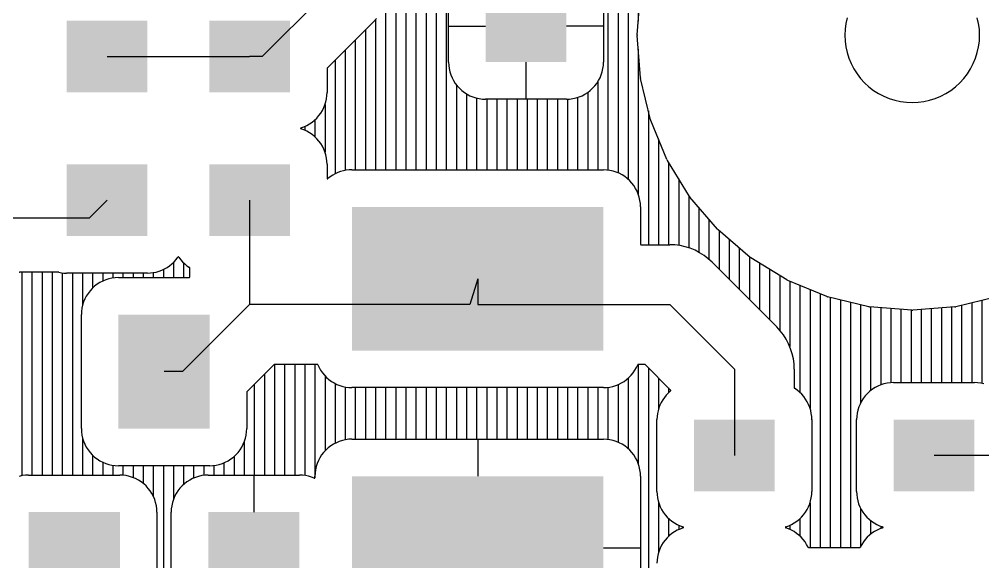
# Model space of a CAD drawing. Extents: x 295 to 953, y 10 to 290.
# Drawn here: x 685.8 to 749.5, y 134.4 to 170.3 of the extents above; entities that cross this region are included whole.
import ezdxf

# ---------------------------------------------------------------- set-up
doc = ezdxf.new("R2010")
doc.units = 0
doc.header["$LTSCALE"] = 5
doc.header["$MEASUREMENT"] = 0
doc.layers.add('ART001_PHO', color=7, linetype='CONTINUOUS')

msp = doc.modelspace()

# ---------------------------------------------------------------- linework, layer by layer
at = {"layer": 'ART001_PHO', "color": 7}
for p, q in [((724.754, 184.745), (724.754, 160.321)), ((725.422, 184.451), (725.422, 160.141)), ((726.09, 184.366), (726.09, 159.717)), ((726.759, 184.366), (726.759, 170.182)), ((714.062, 174.9), (714.062, 160.339)), ((713.394, 174.203), (713.394, 160.339)), ((710.721, 173.763), (710.721, 160.339)), ((711.389, 173.763), (711.389, 160.339)), ((712.057, 173.764), (712.057, 160.339)), ((712.725, 173.875), (712.725, 160.339)), ((706.713, 172.664), (701.887, 167.838)), ((714.212, 167.467), (714.212, 172.219)), ((724.459, 172.219), (724.459, 167.467)), ((726.687, 169.278), (726.907, 172.065)), ((710.052, 171.368), (710.052, 160.339)), ((709.246, 170.131), (706.189, 167.075)), ((709.245, 170.131), (709.457, 170.361)), ((709.384, 170.278), (709.384, 160.339)), ((740.574, 170.402), (740.49, 170.022)), ((749.265, 170.022), (749.181, 170.402)), ((708.716, 169.602), (708.716, 160.339)), ((714.212, 169.843), (716.663, 169.843)), ((724.459, 169.843), (722.009, 169.843)), ((740.44, 169.637), (740.423, 169.249)), ((740.49, 170.022), (740.44, 169.637)), ((749.316, 169.637), (749.265, 170.022)), ((749.333, 169.249), (749.316, 169.637)), ((708.048, 168.933), (708.048, 160.339)), ((726.687, 169.278), (726.686, 169.249)), ((726.686, 169.249), (726.687, 169.22)), ((726.907, 166.432), (726.687, 169.22)), ((740.423, 169.249), (740.44, 168.86)), ((740.44, 168.86), (740.49, 168.475)), ((749.265, 168.475), (749.316, 168.86)), ((749.316, 168.86), (749.333, 169.249)), ((707.379, 168.265), (707.379, 160.298)), ((726.759, 168.315), (726.759, 158.734)), ((740.49, 168.475), (740.574, 168.096)), ((749.181, 168.096), (749.265, 168.475)), ((691.625, 167.838), (701.055, 167.838)), ((701.887, 167.838), (701.055, 167.838)), ((706.711, 167.597), (706.711, 160.07)), ((740.574, 168.096), (740.691, 167.725)), ((740.691, 167.725), (740.84, 167.366)), ((748.915, 167.366), (749.064, 167.725)), ((749.064, 167.725), (749.181, 168.096)), ((706.18, 167.058), (706.179, 167.055)), ((706.179, 167.055), (706.179, 167.052)), ((706.179, 167.052), (706.179, 167.049)), ((706.179, 167.049), (706.179, 165.462)), ((706.181, 167.062), (706.18, 167.058)), ((706.182, 167.064), (706.181, 167.062)), ((706.183, 167.067), (706.182, 167.064)), ((706.185, 167.07), (706.183, 167.067)), ((706.187, 167.073), (706.185, 167.07)), ((706.189, 167.075), (706.187, 167.073)), ((714.212, 167.467), (714.222, 167.253)), ((714.222, 167.253), (714.249, 167.041)), ((714.249, 167.041), (714.296, 166.833)), ((719.336, 165.016), (719.336, 167.467)), ((724.375, 166.833), (724.422, 167.041)), ((724.422, 167.041), (724.45, 167.253)), ((724.45, 167.253), (724.459, 167.467)), ((740.84, 167.366), (741.019, 167.021)), ((741.019, 167.021), (741.228, 166.693)), ((748.527, 166.693), (748.736, 167.021)), ((748.736, 167.021), (748.915, 167.366)), ((714.296, 166.833), (714.36, 166.629)), ((714.36, 166.629), (714.442, 166.431)), ((714.442, 166.431), (714.541, 166.242)), ((724.131, 166.242), (724.229, 166.431)), ((724.229, 166.431), (724.311, 166.629)), ((724.311, 166.629), (724.375, 166.833)), ((726.907, 166.432), (726.91, 166.403)), ((726.91, 166.403), (726.916, 166.374)), ((727.569, 163.655), (726.916, 166.374)), ((741.228, 166.693), (741.465, 166.385)), ((741.465, 166.385), (741.727, 166.099)), ((748.028, 166.099), (748.29, 166.385)), ((748.29, 166.385), (748.527, 166.693)), ((714.541, 166.242), (714.655, 166.061)), ((714.655, 166.061), (714.786, 165.892)), ((714.73, 165.96), (714.73, 160.339)), ((714.786, 165.892), (714.93, 165.734)), ((714.93, 165.734), (715.088, 165.59)), ((723.584, 165.59), (723.741, 165.734)), ((723.741, 165.734), (723.886, 165.892)), ((723.886, 165.892), (724.016, 166.061)), ((724.016, 166.061), (724.131, 166.242)), ((724.086, 166.167), (724.086, 160.339)), ((741.727, 166.099), (742.014, 165.836)), ((742.014, 165.836), (742.322, 165.599)), ((747.433, 165.599), (747.741, 165.836)), ((747.741, 165.836), (748.028, 166.099)), ((706.1, 164.845), (706.143, 165.047)), ((706.143, 165.047), (706.17, 165.253)), ((706.17, 165.253), (706.179, 165.462)), ((715.088, 165.59), (715.257, 165.46)), ((715.257, 165.46), (715.437, 165.345)), ((715.398, 165.368), (715.398, 160.339)), ((715.437, 165.345), (715.627, 165.246)), ((715.627, 165.246), (715.825, 165.164)), ((715.825, 165.164), (716.028, 165.1)), ((716.028, 165.1), (716.237, 165.054)), ((716.067, 165.09), (716.067, 160.339)), ((716.237, 165.054), (716.449, 165.026)), ((722.222, 165.026), (722.434, 165.054)), ((722.434, 165.054), (722.643, 165.1)), ((722.643, 165.1), (722.847, 165.164)), ((722.749, 165.131), (722.749, 160.339)), ((722.847, 165.164), (723.044, 165.246)), ((723.044, 165.246), (723.234, 165.345)), ((723.234, 165.345), (723.414, 165.46)), ((723.414, 165.46), (723.584, 165.59)), ((723.417, 165.462), (723.417, 160.339)), ((742.322, 165.599), (742.65, 165.391)), ((742.65, 165.391), (742.995, 165.211)), ((742.995, 165.211), (743.354, 165.062)), ((743.354, 165.062), (743.725, 164.946)), ((746.031, 164.946), (746.401, 165.062)), ((746.401, 165.062), (746.76, 165.211)), ((746.76, 165.211), (747.105, 165.391)), ((747.105, 165.391), (747.433, 165.599)), ((705.868, 164.269), (705.962, 164.454)), ((705.962, 164.454), (706.039, 164.647)), ((706.039, 164.647), (706.1, 164.845)), ((706.043, 164.658), (706.043, 161.514)), ((716.449, 165.026), (716.663, 165.016)), ((722.009, 165.016), (716.663, 165.016)), ((716.735, 165.016), (716.735, 160.339)), ((717.403, 165.016), (717.403, 160.339)), ((718.071, 165.016), (718.071, 160.339)), ((718.74, 165.016), (718.74, 160.339)), ((719.408, 165.016), (719.408, 160.339)), ((720.076, 165.016), (720.076, 160.339)), ((720.744, 165.016), (720.744, 160.339)), ((721.413, 165.016), (721.413, 160.339)), ((722.009, 165.016), (722.222, 165.026)), ((722.081, 165.018), (722.081, 160.339)), ((743.725, 164.946), (744.104, 164.861)), ((744.104, 164.861), (744.489, 164.811)), ((744.489, 164.811), (744.878, 164.794)), ((744.878, 164.794), (745.266, 164.811)), ((745.266, 164.811), (745.651, 164.861)), ((745.651, 164.861), (746.031, 164.946)), ((705.351, 163.626), (705.5, 163.769)), ((705.5, 163.769), (705.637, 163.925)), ((705.637, 163.925), (705.76, 164.092)), ((705.76, 164.092), (705.868, 164.269)), ((727.427, 164.246), (727.427, 155.388)), ((704.445, 163.118), (704.442, 163.116)), ((704.447, 163.119), (704.445, 163.118)), ((704.45, 163.12), (704.447, 163.119)), ((704.453, 163.121), (704.45, 163.12)), ((704.453, 163.121), (704.648, 163.191)), ((704.648, 163.191), (704.837, 163.277)), ((704.706, 163.215), (704.706, 162.957)), ((704.837, 163.277), (705.018, 163.379)), ((705.018, 163.379), (705.189, 163.495)), ((705.189, 163.495), (705.351, 163.626)), ((705.375, 163.647), (705.375, 162.525)), ((727.569, 163.655), (727.577, 163.627)), ((727.577, 163.627), (727.587, 163.6)), ((728.657, 161.017), (727.587, 163.6)), ((704.428, 163.092), (704.427, 163.089)), ((704.427, 163.089), (704.427, 163.086)), ((704.427, 163.086), (704.427, 163.083)), ((704.427, 163.083), (704.428, 163.08)), ((704.429, 163.098), (704.428, 163.095)), ((704.428, 163.095), (704.428, 163.092)), ((704.428, 163.08), (704.428, 163.077)), ((704.428, 163.077), (704.429, 163.074)), ((704.43, 163.101), (704.429, 163.098)), ((704.429, 163.074), (704.43, 163.071)), ((704.432, 163.104), (704.43, 163.101)), ((704.43, 163.071), (704.432, 163.068)), ((704.434, 163.107), (704.432, 163.104)), ((704.432, 163.068), (704.433, 163.065)), ((704.433, 163.065), (704.435, 163.063)), ((704.435, 163.109), (704.434, 163.107)), ((704.437, 163.112), (704.435, 163.109)), ((704.435, 163.063), (704.437, 163.06)), ((704.44, 163.114), (704.437, 163.112)), ((704.437, 163.06), (704.44, 163.058)), ((704.442, 163.116), (704.44, 163.114)), ((704.44, 163.058), (704.442, 163.056)), ((704.442, 163.056), (704.445, 163.054)), ((704.445, 163.054), (704.447, 163.053)), ((704.447, 163.053), (704.45, 163.052)), ((704.45, 163.052), (704.453, 163.051)), ((704.65, 162.98), (704.454, 163.05)), ((704.839, 162.894), (704.65, 162.98)), ((705.019, 162.792), (704.839, 162.894)), ((705.191, 162.676), (705.019, 162.792)), ((705.352, 162.545), (705.191, 162.676)), ((705.501, 162.401), (705.352, 162.545)), ((705.638, 162.245), (705.501, 162.401)), ((705.761, 162.078), (705.638, 162.245)), ((705.869, 161.902), (705.761, 162.078)), ((705.962, 161.716), (705.869, 161.902)), ((728.095, 162.373), (728.095, 155.388)), ((706.039, 161.524), (705.962, 161.716)), ((706.1, 161.326), (706.039, 161.524)), ((706.143, 161.123), (706.1, 161.326)), ((706.17, 160.917), (706.143, 161.123)), ((706.179, 160.71), (706.17, 160.917)), ((706.179, 160.71), (706.179, 159.784)), ((728.657, 161.017), (728.669, 160.99)), ((728.669, 160.99), (728.683, 160.965)), ((730.144, 158.58), (728.683, 160.965)), ((728.763, 160.834), (728.763, 155.388)), ((706.552, 159.981), (706.392, 159.875)), ((706.719, 160.074), (706.552, 159.981)), ((706.893, 160.154), (706.719, 160.074)), ((707.073, 160.22), (706.893, 160.154)), ((707.258, 160.272), (707.073, 160.22)), ((707.446, 160.309), (707.258, 160.272)), ((707.636, 160.331), (707.446, 160.309)), ((707.827, 160.339), (707.636, 160.331)), ((707.827, 160.339), (724.459, 160.339)), ((724.673, 160.329), (724.459, 160.339)), ((724.885, 160.302), (724.673, 160.329)), ((725.093, 160.255), (724.885, 160.302)), ((725.297, 160.191), (725.093, 160.255)), ((725.495, 160.109), (725.297, 160.191)), ((725.684, 160.01), (725.495, 160.109)), ((725.865, 159.895), (725.684, 160.01)), ((706.179, 159.784), (706.179, 159.78)), ((706.179, 159.78), (706.179, 159.777)), ((706.179, 159.777), (706.18, 159.774)), ((706.18, 159.774), (706.181, 159.771)), ((706.181, 159.771), (706.182, 159.768)), ((706.182, 159.768), (706.183, 159.766)), ((706.183, 159.766), (706.185, 159.763)), ((706.185, 159.763), (706.187, 159.76)), ((706.187, 159.76), (706.189, 159.758)), ((706.189, 159.758), (706.191, 159.756)), ((706.191, 159.756), (706.193, 159.754)), ((706.193, 159.754), (706.196, 159.752)), ((706.196, 159.752), (706.199, 159.751)), ((706.199, 159.751), (706.201, 159.749)), ((706.201, 159.749), (706.204, 159.748)), ((706.204, 159.748), (706.207, 159.747)), ((706.207, 159.747), (706.21, 159.747)), ((706.21, 159.747), (706.214, 159.746)), ((706.214, 159.746), (706.217, 159.746)), ((706.217, 159.746), (706.22, 159.747)), ((706.22, 159.747), (706.223, 159.747)), ((706.223, 159.747), (706.226, 159.748)), ((706.226, 159.748), (706.229, 159.749)), ((706.229, 159.749), (706.232, 159.75)), ((706.232, 159.75), (706.234, 159.752)), ((706.234, 159.752), (706.237, 159.753)), ((706.237, 159.753), (706.24, 159.755)), ((706.392, 159.875), (706.24, 159.756)), ((726.034, 159.765), (725.865, 159.895)), ((726.192, 159.621), (726.034, 159.765)), ((726.336, 159.463), (726.192, 159.621)), ((726.466, 159.294), (726.336, 159.463)), ((729.432, 159.743), (729.432, 155.343)), ((726.581, 159.113), (726.466, 159.294)), ((726.68, 158.924), (726.581, 159.113)), ((726.761, 158.726), (726.68, 158.924)), ((726.826, 158.522), (726.761, 158.726)), ((691.625, 158.334), (690.437, 157.146)), ((701.055, 158.334), (701.055, 151.429)), ((726.872, 158.314), (726.826, 158.522)), ((726.9, 158.102), (726.872, 158.314)), ((726.909, 157.888), (726.9, 158.102)), ((730.1, 158.653), (730.1, 155.182)), ((730.144, 158.58), (730.161, 158.556)), ((730.161, 158.556), (730.179, 158.533)), ((731.995, 156.407), (730.179, 158.533)), ((726.909, 157.888), (726.909, 155.425)), ((730.768, 157.843), (730.768, 154.886)), ((690.437, 157.146), (680.31, 157.146)), ((731.436, 157.061), (731.436, 154.417)), ((731.995, 156.407), (732.014, 156.386)), ((732.014, 156.386), (732.036, 156.366)), ((734.162, 154.55), (732.036, 156.366)), ((732.105, 156.307), (732.105, 153.763)), ((732.773, 155.736), (732.773, 153.094)), ((726.909, 155.425), (726.909, 155.422)), ((726.909, 155.422), (726.91, 155.418)), ((726.91, 155.418), (726.91, 155.415)), ((726.91, 155.415), (726.911, 155.412)), ((726.911, 155.412), (726.913, 155.409)), ((726.913, 155.409), (726.914, 155.406)), ((726.914, 155.406), (726.916, 155.404)), ((726.916, 155.404), (726.918, 155.401)), ((726.918, 155.401), (726.92, 155.399)), ((726.92, 155.399), (726.922, 155.396)), ((726.922, 155.396), (726.925, 155.395)), ((726.925, 155.395), (726.928, 155.393)), ((726.928, 155.393), (726.931, 155.391)), ((726.931, 155.391), (726.934, 155.39)), ((726.934, 155.39), (726.937, 155.389)), ((726.937, 155.389), (726.94, 155.388)), ((726.94, 155.388), (726.943, 155.388)), ((726.943, 155.388), (726.946, 155.388)), ((726.946, 155.388), (728.84, 155.388)), ((729.185, 155.373), (728.84, 155.388)), ((729.527, 155.328), (729.185, 155.373)), ((729.864, 155.253), (729.527, 155.328)), ((730.194, 155.149), (729.864, 155.253)), ((730.513, 155.017), (730.194, 155.149)), ((730.819, 154.857), (730.513, 155.017)), ((731.11, 154.672), (730.819, 154.857)), ((733.441, 155.166), (733.441, 152.426)), ((695.916, 154.117), (696.058, 154.253)), ((696.019, 154.213), (696.019, 153.211)), ((696.058, 154.253), (696.189, 154.399)), ((696.189, 154.399), (696.31, 154.559)), ((696.312, 154.561), (696.31, 154.559)), ((696.314, 154.563), (696.312, 154.561)), ((696.316, 154.566), (696.314, 154.563)), ((696.319, 154.568), (696.316, 154.566)), ((696.321, 154.569), (696.319, 154.568)), ((696.324, 154.571), (696.321, 154.569)), ((696.327, 154.572), (696.324, 154.571)), ((696.33, 154.573), (696.327, 154.572)), ((696.333, 154.574), (696.33, 154.573)), ((696.336, 154.574), (696.333, 154.574)), ((696.339, 154.575), (696.336, 154.574)), ((696.342, 154.575), (696.339, 154.575)), ((696.345, 154.574), (696.342, 154.575)), ((696.348, 154.574), (696.345, 154.574)), ((696.351, 154.573), (696.348, 154.574)), ((696.354, 154.572), (696.351, 154.573)), ((696.357, 154.571), (696.354, 154.572)), ((696.36, 154.569), (696.357, 154.571)), ((696.362, 154.567), (696.36, 154.569)), ((696.365, 154.566), (696.362, 154.567)), ((696.367, 154.563), (696.365, 154.566)), ((696.369, 154.561), (696.367, 154.563)), ((696.371, 154.559), (696.369, 154.561)), ((696.371, 154.559), (696.49, 154.402)), ((696.49, 154.402), (696.62, 154.255)), ((696.62, 154.255), (696.763, 154.119)), ((731.384, 154.462), (731.11, 154.672)), ((731.639, 154.228), (731.384, 154.462)), ((731.639, 154.228), (735.916, 149.951)), ((734.109, 154.595), (734.109, 151.758)), ((734.162, 154.55), (734.185, 154.532)), ((734.185, 154.532), (734.209, 154.516)), ((736.593, 153.054), (734.209, 154.516)), ((685.833, 153.561), (685.83, 153.56)), ((685.836, 153.562), (685.833, 153.561)), ((685.839, 153.563), (685.836, 153.562)), ((685.842, 153.564), (685.839, 153.563)), ((685.845, 153.564), (685.842, 153.564)), ((685.848, 153.564), (685.845, 153.564)), ((688.426, 153.564), (685.848, 153.564)), ((685.995, 153.564), (685.995, 140.102)), ((686.664, 153.564), (686.664, 140.143)), ((687.332, 153.564), (687.332, 140.143)), ((688, 153.564), (688, 140.143)), ((688.428, 153.564), (688.426, 153.564)), ((688.431, 153.564), (688.428, 153.564)), ((688.433, 153.563), (688.431, 153.564)), ((688.434, 153.563), (688.605, 153.532)), ((694.689, 153.539), (694.882, 153.578)), ((694.882, 153.578), (695.07, 153.632)), ((695.07, 153.632), (695.254, 153.702)), ((695.254, 153.702), (695.431, 153.785)), ((695.351, 153.745), (695.351, 153.211)), ((695.431, 153.785), (695.602, 153.883)), ((695.602, 153.883), (695.764, 153.994)), ((695.764, 153.994), (695.916, 154.117)), ((696.687, 154.188), (696.687, 153.211)), ((696.763, 154.119), (696.915, 153.995)), ((696.915, 153.995), (697.079, 153.883)), ((697.081, 153.881), (697.079, 153.883)), ((697.084, 153.879), (697.081, 153.881)), ((697.086, 153.877), (697.084, 153.879)), ((697.088, 153.875), (697.086, 153.877)), ((697.09, 153.872), (697.088, 153.875)), ((697.092, 153.87), (697.09, 153.872)), ((697.093, 153.867), (697.092, 153.87)), ((697.094, 153.864), (697.093, 153.867)), ((697.095, 153.861), (697.094, 153.864)), ((697.096, 153.858), (697.095, 153.861)), ((697.096, 153.855), (697.096, 153.858)), ((697.096, 153.852), (697.096, 153.855)), ((697.096, 153.248), (697.096, 153.852)), ((734.778, 154.167), (734.778, 151.09)), ((735.446, 153.758), (735.446, 150.421)), ((685.825, 153.556), (685.823, 153.554)), ((685.828, 153.558), (685.825, 153.556)), ((685.83, 153.56), (685.828, 153.558)), ((688.605, 153.532), (688.778, 153.514)), ((688.668, 153.524), (688.668, 140.143)), ((688.778, 153.514), (688.952, 153.508)), ((694.298, 153.508), (688.952, 153.508)), ((689.337, 153.508), (689.337, 140.143)), ((690.005, 153.508), (690.005, 151.363)), ((690.673, 153.508), (690.673, 152.519)), ((691.345, 152.981), (691.155, 152.883)), ((691.341, 153.508), (691.341, 152.98)), ((691.542, 153.063), (691.345, 152.981)), ((691.746, 153.127), (691.542, 153.063)), ((691.955, 153.174), (691.746, 153.127)), ((692.167, 153.202), (691.955, 153.174)), ((692.01, 153.508), (692.01, 153.183)), ((692.38, 153.211), (692.167, 153.202)), ((692.38, 153.211), (697.059, 153.211)), ((692.678, 153.508), (692.678, 153.211)), ((693.346, 153.508), (693.346, 153.211)), ((694.014, 153.508), (694.014, 153.211)), ((694.298, 153.508), (694.495, 153.516)), ((694.495, 153.516), (694.689, 153.539)), ((694.683, 153.538), (694.683, 153.211)), ((697.059, 153.211), (697.062, 153.211)), ((697.062, 153.211), (697.065, 153.211)), ((697.065, 153.211), (697.069, 153.212)), ((697.069, 153.212), (697.072, 153.213)), ((697.072, 153.213), (697.075, 153.214)), ((697.075, 153.214), (697.078, 153.216)), ((697.078, 153.216), (697.08, 153.218)), ((697.08, 153.218), (697.083, 153.219)), ((697.083, 153.219), (697.085, 153.222)), ((697.085, 153.222), (697.087, 153.224)), ((697.087, 153.224), (697.089, 153.227)), ((697.089, 153.227), (697.091, 153.229)), ((697.091, 153.229), (697.093, 153.232)), ((697.093, 153.232), (697.094, 153.235)), ((697.094, 153.235), (697.095, 153.238)), ((697.095, 153.238), (697.096, 153.241)), ((697.096, 153.245), (697.096, 153.248)), ((697.096, 153.241), (697.096, 153.245)), ((716.143, 153.136), (715.623, 151.429)), ((716.143, 153.136), (716.143, 151.429)), ((736.114, 153.348), (736.114, 149.738)), ((736.593, 153.054), (736.619, 153.04)), ((736.619, 153.04), (736.645, 153.028)), ((739.229, 151.958), (736.645, 153.028)), ((736.782, 152.971), (736.782, 148.647)), ((690.503, 152.336), (690.373, 152.166)), ((690.648, 152.493), (690.503, 152.336)), ((690.805, 152.638), (690.648, 152.493)), ((690.975, 152.768), (690.805, 152.638)), ((691.155, 152.883), (690.975, 152.768)), ((737.451, 152.694), (737.451, 145.612)), ((738.119, 152.418), (738.119, 144.571)), ((690.159, 151.796), (690.077, 151.599)), ((690.258, 151.986), (690.159, 151.796)), ((690.373, 152.166), (690.258, 151.986)), ((738.787, 152.141), (738.787, 135.361)), ((739.229, 151.958), (739.256, 151.948)), ((739.256, 151.948), (739.284, 151.94)), ((742.003, 151.287), (739.284, 151.94)), ((739.455, 151.899), (739.455, 135.361)), ((740.124, 151.738), (740.124, 135.361)), ((750.471, 151.94), (747.752, 151.287)), ((749.479, 151.702), (749.479, 146.212)), ((689.967, 151.186), (689.939, 150.974)), ((690.013, 151.395), (689.967, 151.186)), ((690.077, 151.599), (690.013, 151.395)), ((701.055, 151.429), (696.615, 146.989)), ((715.623, 151.429), (701.055, 151.429)), ((716.143, 151.429), (728.84, 151.429)), ((728.84, 151.429), (733.116, 147.152)), ((740.792, 151.578), (740.792, 135.361)), ((741.46, 151.418), (741.46, 144.92)), ((742.003, 151.287), (742.032, 151.281)), ((742.032, 151.281), (742.061, 151.278)), ((744.848, 151.059), (742.061, 151.278)), ((742.128, 151.273), (742.128, 145.735)), ((742.797, 151.22), (742.797, 146.109)), ((743.465, 151.168), (743.465, 146.254)), ((744.133, 151.115), (744.133, 146.261)), ((744.801, 151.062), (744.801, 146.261)), ((744.848, 151.059), (744.878, 151.057)), ((744.878, 151.057), (744.907, 151.059)), ((747.694, 151.278), (744.907, 151.059)), ((745.47, 151.103), (745.47, 146.261)), ((746.138, 151.156), (746.138, 146.261)), ((746.806, 151.208), (746.806, 146.261)), ((747.474, 151.261), (747.474, 146.261)), ((747.694, 151.278), (747.723, 151.281)), ((747.723, 151.281), (747.752, 151.287)), ((748.143, 151.381), (748.143, 146.261)), ((748.811, 151.541), (748.811, 146.261)), ((689.939, 150.974), (689.93, 150.761)), ((689.93, 143.217), (689.93, 150.76)), ((736.15, 149.696), (735.916, 149.951)), ((736.36, 149.422), (736.15, 149.696)), ((736.545, 149.131), (736.36, 149.422)), ((736.705, 148.825), (736.545, 149.131)), ((736.837, 148.505), (736.705, 148.825)), ((736.941, 148.176), (736.837, 148.505)), ((737.015, 147.839), (736.941, 148.176)), ((737.06, 147.496), (737.015, 147.839)), ((702.684, 147.459), (700.876, 145.651)), ((702.687, 147.461), (702.684, 147.459)), ((702.689, 147.463), (702.687, 147.461)), ((702.692, 147.465), (702.689, 147.463)), ((702.695, 147.466), (702.692, 147.465)), ((702.698, 147.467), (702.695, 147.466)), ((702.701, 147.468), (702.698, 147.467)), ((702.704, 147.469), (702.701, 147.468)), ((702.702, 147.469), (702.702, 140.143)), ((702.707, 147.47), (702.704, 147.469)), ((702.71, 147.47), (702.707, 147.47)), ((705.529, 147.47), (702.71, 147.47)), ((703.37, 147.47), (703.37, 140.143)), ((704.038, 147.47), (704.038, 140.143)), ((704.706, 147.47), (704.706, 140.117)), ((705.375, 147.47), (705.375, 139.965)), ((705.532, 147.47), (705.529, 147.47)), ((705.535, 147.469), (705.532, 147.47)), ((705.538, 147.468), (705.535, 147.469)), ((705.541, 147.468), (705.538, 147.468)), ((705.544, 147.466), (705.541, 147.468)), ((705.547, 147.465), (705.544, 147.466)), ((705.549, 147.463), (705.547, 147.465)), ((705.552, 147.462), (705.549, 147.463)), ((705.554, 147.46), (705.552, 147.462)), ((705.556, 147.457), (705.554, 147.46)), ((705.558, 147.455), (705.556, 147.457)), ((705.56, 147.452), (705.558, 147.455)), ((705.562, 147.45), (705.56, 147.452)), ((705.563, 147.447), (705.562, 147.45)), ((705.563, 147.447), (705.65, 147.26)), ((705.65, 147.26), (705.752, 147.081)), ((726.533, 147.08), (726.635, 147.259)), ((726.635, 147.259), (726.722, 147.446)), ((726.724, 147.45), (726.723, 147.447)), ((726.725, 147.452), (726.724, 147.45)), ((726.727, 147.455), (726.725, 147.452)), ((726.729, 147.457), (726.727, 147.455)), ((726.731, 147.46), (726.729, 147.457)), ((726.734, 147.462), (726.731, 147.46)), ((726.736, 147.463), (726.734, 147.462)), ((726.739, 147.465), (726.736, 147.463)), ((726.742, 147.466), (726.739, 147.465)), ((726.745, 147.468), (726.742, 147.466)), ((726.748, 147.469), (726.745, 147.468)), ((726.751, 147.469), (726.748, 147.469)), ((726.754, 147.47), (726.751, 147.469)), ((726.757, 147.47), (726.754, 147.47)), ((727.184, 147.47), (726.757, 147.47)), ((726.759, 147.47), (726.759, 140.914)), ((727.188, 147.47), (727.184, 147.47)), ((727.191, 147.469), (727.188, 147.47)), ((727.194, 147.468), (727.191, 147.469)), ((727.197, 147.467), (727.194, 147.468)), ((727.2, 147.466), (727.197, 147.467)), ((727.203, 147.465), (727.2, 147.466)), ((727.206, 147.463), (727.203, 147.465)), ((727.208, 147.461), (727.206, 147.463)), ((727.211, 147.459), (727.208, 147.461)), ((728.902, 145.768), (727.211, 147.459)), ((727.427, 147.243), (727.427, 121.257)), ((737.075, 147.151), (737.06, 147.496)), ((696.615, 146.989), (695.397, 146.989)), ((702.033, 146.808), (702.033, 140.143)), ((705.752, 147.081), (705.869, 146.911)), ((705.869, 146.911), (706, 146.752)), ((706, 146.752), (706.143, 146.604)), ((706.043, 146.705), (706.043, 141.748)), ((706.143, 146.604), (706.299, 146.469)), ((725.986, 146.469), (726.142, 146.604)), ((726.09, 146.556), (726.09, 141.897)), ((726.142, 146.604), (726.285, 146.751)), ((726.285, 146.751), (726.416, 146.911)), ((726.416, 146.911), (726.533, 147.08)), ((728.095, 146.574), (728.095, 144.51)), ((733.116, 147.152), (733.116, 141.435)), ((737.075, 147.152), (737.075, 145.917)), ((701.365, 146.14), (701.365, 140.143)), ((706.299, 146.469), (706.465, 146.347)), ((706.465, 146.347), (706.641, 146.24)), ((706.641, 146.24), (706.826, 146.148)), ((706.711, 146.203), (706.711, 142.25)), ((706.826, 146.148), (707.017, 146.072)), ((707.017, 146.072), (707.214, 146.012)), ((707.214, 146.012), (707.416, 145.969)), ((707.379, 145.975), (707.379, 142.478)), ((707.416, 145.969), (707.62, 145.943)), ((707.62, 145.943), (707.826, 145.934)), ((724.459, 145.934), (707.827, 145.934)), ((708.048, 145.934), (708.048, 142.519)), ((708.716, 145.934), (708.716, 142.519)), ((709.384, 145.934), (709.384, 142.519)), ((710.052, 145.934), (710.052, 142.519)), ((710.721, 145.934), (710.721, 142.519)), ((711.389, 145.934), (711.389, 142.519)), ((712.057, 145.934), (712.057, 142.519)), ((712.725, 145.934), (712.725, 142.519)), ((713.394, 145.934), (713.394, 142.519)), ((714.062, 145.934), (714.062, 142.519)), ((714.73, 145.934), (714.73, 142.519)), ((715.398, 145.934), (715.398, 142.519)), ((716.067, 145.934), (716.067, 142.519)), ((716.735, 145.934), (716.735, 142.519)), ((717.403, 145.934), (717.403, 142.519)), ((718.071, 145.934), (718.071, 142.519)), ((718.74, 145.934), (718.74, 142.519)), ((719.408, 145.934), (719.408, 142.519)), ((720.076, 145.934), (720.076, 142.519)), ((720.744, 145.934), (720.744, 142.519)), ((721.413, 145.934), (721.413, 142.519)), ((722.081, 145.934), (722.081, 142.519)), ((722.749, 145.934), (722.749, 142.519)), ((723.417, 145.934), (723.417, 142.519)), ((724.086, 145.934), (724.086, 142.519)), ((724.459, 145.934), (724.665, 145.943)), ((724.665, 145.943), (724.869, 145.969)), ((724.754, 145.952), (724.754, 142.501)), ((724.869, 145.969), (725.071, 146.012)), ((725.071, 146.012), (725.268, 146.072)), ((725.268, 146.072), (725.459, 146.148)), ((725.422, 146.132), (725.422, 142.321)), ((725.459, 146.148), (725.644, 146.24)), ((725.644, 146.24), (725.82, 146.347)), ((725.82, 146.347), (725.986, 146.469)), ((737.075, 145.917), (737.076, 145.914)), ((737.076, 145.914), (737.076, 145.911)), ((742.42, 145.933), (742.24, 145.818)), ((742.61, 146.032), (742.42, 145.933)), ((742.807, 146.113), (742.61, 146.032)), ((743.011, 146.178), (742.807, 146.113)), ((743.22, 146.224), (743.011, 146.178)), ((743.432, 146.252), (743.22, 146.224)), ((743.645, 146.261), (743.432, 146.252)), ((743.645, 146.261), (748.991, 146.261)), ((749.204, 146.252), (748.991, 146.261)), ((749.413, 146.224), (749.204, 146.252)), ((749.619, 146.179), (749.413, 146.224)), ((700.866, 145.631), (700.865, 145.628)), ((700.865, 145.628), (700.865, 145.624)), ((700.865, 145.624), (700.865, 143.217)), ((700.867, 145.637), (700.866, 145.634)), ((700.866, 145.634), (700.866, 145.631)), ((700.869, 145.64), (700.867, 145.637)), ((700.87, 145.643), (700.869, 145.64)), ((700.872, 145.646), (700.87, 145.643)), ((700.874, 145.648), (700.872, 145.646)), ((700.876, 145.651), (700.874, 145.648)), ((728.488, 145.287), (728.375, 145.125)), ((728.613, 145.44), (728.488, 145.287)), ((728.75, 145.582), (728.613, 145.44)), ((728.898, 145.712), (728.75, 145.582)), ((728.763, 145.906), (728.763, 145.594)), ((728.899, 145.713), (728.901, 145.715)), ((728.901, 145.715), (728.903, 145.717)), ((728.904, 145.765), (728.902, 145.768)), ((728.903, 145.717), (728.905, 145.719)), ((728.906, 145.763), (728.904, 145.765)), ((728.905, 145.719), (728.907, 145.722)), ((728.907, 145.76), (728.906, 145.763)), ((728.909, 145.758), (728.907, 145.76)), ((728.907, 145.722), (728.908, 145.725)), ((728.908, 145.725), (728.91, 145.728)), ((728.91, 145.755), (728.909, 145.758)), ((728.911, 145.752), (728.91, 145.755)), ((728.91, 145.728), (728.911, 145.73)), ((728.912, 145.749), (728.911, 145.752)), ((728.911, 145.733), (728.912, 145.737)), ((728.911, 145.73), (728.911, 145.733)), ((728.912, 145.746), (728.912, 145.749)), ((728.912, 145.743), (728.912, 145.746)), ((728.912, 145.74), (728.912, 145.743)), ((728.912, 145.737), (728.912, 145.74)), ((737.076, 145.911), (737.077, 145.908)), ((737.077, 145.908), (737.078, 145.905)), ((737.078, 145.905), (737.079, 145.902)), ((737.079, 145.902), (737.08, 145.899)), ((737.08, 145.899), (737.082, 145.896)), ((737.082, 145.896), (737.083, 145.894)), ((737.083, 145.894), (737.086, 145.891)), ((737.086, 145.891), (737.088, 145.889)), ((737.088, 145.889), (737.09, 145.887)), ((737.09, 145.887), (737.093, 145.886)), ((737.264, 145.768), (737.093, 145.885)), ((737.423, 145.637), (737.264, 145.768)), ((737.571, 145.493), (737.423, 145.637)), ((737.706, 145.338), (737.571, 145.493)), ((737.827, 145.171), (737.706, 145.338)), ((741.768, 145.386), (741.638, 145.216)), ((741.913, 145.544), (741.768, 145.386)), ((742.07, 145.688), (741.913, 145.544)), ((742.24, 145.818), (742.07, 145.688)), ((728.191, 144.776), (728.121, 144.591)), ((728.276, 144.954), (728.191, 144.776)), ((728.375, 145.125), (728.276, 144.954)), ((737.934, 144.995), (737.827, 145.171)), ((738.026, 144.811), (737.934, 144.995)), ((738.102, 144.619), (738.026, 144.811)), ((741.343, 144.649), (741.278, 144.445)), ((741.424, 144.847), (741.343, 144.649)), ((741.523, 145.036), (741.424, 144.847)), ((741.638, 145.216), (741.523, 145.036)), ((728.001, 144.012), (727.993, 143.811)), ((728.025, 144.208), (728.001, 144.012)), ((728.065, 144.401), (728.025, 144.208)), ((728.121, 144.591), (728.065, 144.401)), ((738.162, 144.422), (738.102, 144.619)), ((738.205, 144.221), (738.162, 144.422)), ((738.231, 144.016), (738.205, 144.221)), ((738.24, 143.81), (738.231, 144.016)), ((741.204, 144.025), (741.195, 143.811)), ((741.232, 144.237), (741.204, 144.025)), ((741.278, 144.445), (741.232, 144.237)), ((727.993, 139.059), (727.993, 143.811)), ((738.24, 143.811), (738.24, 139.059)), ((741.195, 139.059), (741.195, 143.811)), ((689.93, 143.217), (689.939, 143.003)), ((689.939, 143.003), (689.967, 142.791)), ((689.967, 142.791), (690.013, 142.583)), ((700.782, 142.583), (700.828, 142.791)), ((700.828, 142.791), (700.856, 143.003)), ((700.856, 143.003), (700.865, 143.217)), ((690.005, 142.614), (690.005, 140.143)), ((690.013, 142.583), (690.077, 142.379)), ((690.077, 142.379), (690.159, 142.181)), ((690.159, 142.181), (690.258, 141.992)), ((700.537, 141.992), (700.636, 142.181)), ((700.636, 142.181), (700.717, 142.379)), ((700.697, 142.324), (700.697, 140.143)), ((700.717, 142.379), (700.782, 142.583)), ((706.602, 142.191), (706.422, 142.076)), ((706.792, 142.289), (706.602, 142.191)), ((706.989, 142.371), (706.792, 142.289)), ((707.193, 142.435), (706.989, 142.371)), ((707.402, 142.482), (707.193, 142.435)), ((707.614, 142.51), (707.402, 142.482)), ((707.827, 142.519), (707.614, 142.51)), ((707.827, 142.519), (724.459, 142.519)), ((716.143, 142.519), (716.143, 140.068)), ((724.673, 142.509), (724.459, 142.519)), ((724.885, 142.482), (724.673, 142.509)), ((725.093, 142.435), (724.885, 142.482)), ((725.297, 142.371), (725.093, 142.435)), ((725.495, 142.289), (725.297, 142.371)), ((725.684, 142.19), (725.495, 142.289)), ((725.865, 142.075), (725.684, 142.19)), ((690.258, 141.992), (690.373, 141.811)), ((690.373, 141.811), (690.503, 141.642)), ((690.503, 141.642), (690.647, 141.484)), ((690.647, 141.484), (690.805, 141.34)), ((690.673, 141.459), (690.673, 140.143)), ((699.99, 141.34), (700.148, 141.484)), ((700.148, 141.484), (700.292, 141.642)), ((700.292, 141.642), (700.422, 141.811)), ((700.422, 141.811), (700.537, 141.992)), ((705.82, 141.474), (705.705, 141.294)), ((705.95, 141.644), (705.82, 141.474)), ((706.094, 141.801), (705.95, 141.644)), ((706.252, 141.946), (706.094, 141.801)), ((706.422, 142.076), (706.252, 141.946)), ((726.034, 141.945), (725.865, 142.075)), ((726.192, 141.801), (726.034, 141.945)), ((726.336, 141.643), (726.192, 141.801)), ((726.466, 141.474), (726.336, 141.643)), ((726.581, 141.293), (726.466, 141.474)), ((690.805, 141.34), (690.974, 141.21)), ((690.974, 141.21), (691.155, 141.095)), ((691.155, 141.095), (691.344, 140.996)), ((691.341, 140.997), (691.341, 140.143)), ((691.344, 140.996), (691.542, 140.914)), ((691.542, 140.914), (691.746, 140.85)), ((691.746, 140.85), (691.954, 140.804)), ((698.84, 140.804), (699.049, 140.85)), ((699.049, 140.85), (699.253, 140.914)), ((699.253, 140.914), (699.45, 140.996)), ((699.36, 140.956), (699.36, 140.143)), ((699.45, 140.996), (699.64, 141.095)), ((699.64, 141.095), (699.82, 141.21)), ((699.82, 141.21), (699.99, 141.34)), ((700.029, 141.373), (700.029, 140.143)), ((705.524, 140.907), (705.46, 140.703)), ((705.606, 141.104), (705.524, 140.907)), ((705.705, 141.294), (705.606, 141.104)), ((726.68, 141.104), (726.581, 141.293)), ((726.761, 140.906), (726.68, 141.104)), ((726.826, 140.702), (726.761, 140.906)), ((768.044, 141.435), (746.318, 141.435)), ((691.954, 140.804), (692.166, 140.776)), ((692.01, 140.795), (692.01, 140.143)), ((692.166, 140.776), (692.38, 140.766)), ((698.415, 140.766), (692.38, 140.766)), ((692.678, 140.766), (692.678, 140.134)), ((693.346, 140.766), (693.346, 139.983)), ((694.014, 140.766), (694.014, 139.599)), ((694.683, 140.766), (694.683, 138.755)), ((695.351, 140.766), (695.351, 124.539)), ((696.019, 140.766), (696.019, 138.535)), ((696.687, 140.766), (696.687, 139.52)), ((697.356, 140.766), (697.356, 139.945)), ((698.024, 140.766), (698.024, 140.125)), ((698.415, 140.766), (698.628, 140.776)), ((698.628, 140.776), (698.84, 140.804)), ((698.692, 140.782), (698.692, 140.143)), ((705.386, 140.282), (705.376, 140.069)), ((705.414, 140.494), (705.386, 140.282)), ((705.46, 140.703), (705.414, 140.494)), ((726.872, 140.494), (726.826, 140.702)), ((726.9, 140.282), (726.872, 140.494)), ((726.909, 140.068), (726.9, 140.282)), ((686.015, 140.106), (685.806, 140.059)), ((686.227, 140.134), (686.015, 140.106)), ((686.44, 140.143), (686.227, 140.134)), ((686.44, 140.143), (692.475, 140.143)), ((692.689, 140.133), (692.475, 140.143)), ((692.901, 140.106), (692.689, 140.133)), ((693.109, 140.059), (692.901, 140.106)), ((693.313, 139.995), (693.109, 140.059)), ((693.511, 139.913), (693.313, 139.995)), ((693.7, 139.814), (693.511, 139.913)), ((693.881, 139.699), (693.7, 139.814)), ((694.05, 139.569), (693.881, 139.699)), ((694.208, 139.425), (694.05, 139.569)), ((696.745, 139.57), (696.588, 139.425)), ((696.915, 139.7), (696.745, 139.57)), ((697.095, 139.815), (696.915, 139.7)), ((697.285, 139.913), (697.095, 139.815)), ((697.482, 139.995), (697.285, 139.913)), ((697.686, 140.059), (697.482, 139.995)), ((697.895, 140.106), (697.686, 140.059)), ((698.107, 140.134), (697.895, 140.106)), ((698.32, 140.143), (698.107, 140.134)), ((698.32, 140.143), (704.355, 140.143)), ((701.337, 140.143), (701.337, 137.692)), ((704.555, 140.135), (704.355, 140.143)), ((704.753, 140.11), (704.555, 140.135)), ((704.948, 140.07), (704.753, 140.11)), ((705.139, 140.014), (704.948, 140.07)), ((705.325, 139.943), (705.139, 140.014)), ((705.325, 139.943), (705.328, 139.942)), ((705.328, 139.942), (705.331, 139.941)), ((705.331, 139.941), (705.334, 139.94)), ((705.334, 139.94), (705.337, 139.94)), ((705.337, 139.94), (705.34, 139.94)), ((705.34, 139.94), (705.343, 139.94)), ((705.343, 139.94), (705.347, 139.94)), ((705.347, 139.94), (705.35, 139.941)), ((705.35, 139.941), (705.353, 139.942)), ((705.353, 139.942), (705.356, 139.943)), ((705.356, 139.943), (705.358, 139.945)), ((705.358, 139.945), (705.361, 139.947)), ((705.361, 139.947), (705.364, 139.949)), ((705.364, 139.949), (705.366, 139.951)), ((705.366, 139.951), (705.368, 139.953)), ((705.368, 139.953), (705.37, 139.956)), ((705.37, 139.956), (705.372, 139.958)), ((705.372, 139.958), (705.373, 139.961)), ((705.373, 139.961), (705.374, 139.964)), ((705.374, 139.964), (705.375, 139.967)), ((705.375, 139.967), (705.376, 139.97)), ((705.376, 139.977), (705.376, 140.068)), ((705.376, 139.974), (705.376, 139.977)), ((705.376, 139.97), (705.376, 139.974)), ((726.909, 140.068), (726.909, 130.564)), ((694.352, 139.267), (694.208, 139.425)), ((694.482, 139.098), (694.352, 139.267)), ((694.597, 138.917), (694.482, 139.098)), ((694.696, 138.728), (694.597, 138.917)), ((696.198, 138.918), (696.099, 138.728)), ((696.313, 139.098), (696.198, 138.918)), ((696.443, 139.268), (696.313, 139.098)), ((696.588, 139.425), (696.443, 139.268)), ((727.993, 139.058), (728.002, 138.851)), ((738.231, 138.85), (738.24, 139.058)), ((741.195, 139.058), (741.204, 138.851)), ((694.778, 138.53), (694.696, 138.728)), ((694.842, 138.326), (694.778, 138.53)), ((694.888, 138.118), (694.842, 138.326)), ((695.953, 138.327), (695.907, 138.118)), ((696.017, 138.531), (695.953, 138.327)), ((696.099, 138.728), (696.017, 138.531)), ((728.002, 138.851), (728.028, 138.645)), ((728.028, 138.645), (728.072, 138.443)), ((728.072, 138.443), (728.132, 138.244)), ((728.095, 138.359), (728.095, 135.006)), ((738.1, 138.243), (738.161, 138.441)), ((738.119, 138.299), (738.119, 135.361)), ((738.161, 138.441), (738.204, 138.644)), ((738.204, 138.644), (738.231, 138.85)), ((741.204, 138.851), (741.23, 138.645)), ((741.23, 138.645), (741.273, 138.443)), ((741.273, 138.443), (741.334, 138.244)), ((694.916, 137.906), (694.888, 138.118)), ((694.925, 137.692), (694.916, 137.906)), ((694.925, 137.692), (694.925, 130.149)), ((695.879, 137.906), (695.87, 137.693)), ((695.87, 130.149), (695.87, 137.692)), ((695.907, 138.118), (695.879, 137.906)), ((728.132, 138.244), (728.209, 138.052)), ((728.209, 138.052), (728.303, 137.867)), ((728.303, 137.867), (728.411, 137.69)), ((728.411, 137.69), (728.534, 137.523)), ((737.698, 137.522), (737.821, 137.689)), ((737.821, 137.689), (737.93, 137.866)), ((737.93, 137.866), (738.023, 138.051)), ((738.023, 138.051), (738.1, 138.243)), ((741.334, 138.244), (741.411, 138.052)), ((741.411, 138.052), (741.504, 137.867)), ((741.46, 137.95), (741.46, 135.416)), ((741.504, 137.867), (741.613, 137.69)), ((741.613, 137.69), (741.736, 137.523)), ((728.534, 137.523), (728.671, 137.367)), ((728.671, 137.367), (728.82, 137.223)), ((728.763, 137.275), (728.763, 136.09)), ((728.82, 137.223), (728.981, 137.093)), ((728.981, 137.093), (729.153, 136.976)), ((737.079, 136.975), (737.251, 137.092)), ((737.251, 137.092), (737.412, 137.222)), ((737.412, 137.222), (737.561, 137.366)), ((737.451, 137.258), (737.451, 136.108)), ((737.561, 137.366), (737.698, 137.522)), ((741.736, 137.523), (741.872, 137.367)), ((741.872, 137.367), (742.022, 137.223)), ((742.022, 137.223), (742.183, 137.093)), ((742.128, 137.134), (742.128, 136.231)), ((742.183, 137.093), (742.354, 136.976)), ((729.153, 136.39), (728.982, 136.273)), ((729.153, 136.976), (729.333, 136.874)), ((729.334, 136.491), (729.153, 136.39)), ((729.333, 136.874), (729.522, 136.788)), ((729.523, 136.577), (729.334, 136.491)), ((729.432, 136.827), (729.432, 136.538)), ((729.522, 136.788), (729.718, 136.718)), ((729.718, 136.647), (729.523, 136.577)), ((729.721, 136.717), (729.718, 136.718)), ((729.718, 136.647), (729.721, 136.648)), ((729.724, 136.716), (729.721, 136.717)), ((729.721, 136.648), (729.724, 136.65)), ((729.727, 136.714), (729.724, 136.716)), ((729.724, 136.65), (729.727, 136.651)), ((729.729, 136.712), (729.727, 136.714)), ((729.727, 136.651), (729.729, 136.653)), ((729.732, 136.71), (729.729, 136.712)), ((729.729, 136.653), (729.732, 136.655)), ((729.734, 136.708), (729.732, 136.71)), ((729.732, 136.655), (729.734, 136.657)), ((729.736, 136.706), (729.734, 136.708)), ((729.734, 136.657), (729.736, 136.659)), ((729.738, 136.703), (729.736, 136.706)), ((729.736, 136.659), (729.738, 136.662)), ((729.74, 136.701), (729.738, 136.703)), ((729.738, 136.662), (729.74, 136.665)), ((729.741, 136.698), (729.74, 136.701)), ((729.74, 136.665), (729.741, 136.667)), ((729.742, 136.695), (729.741, 136.698)), ((729.741, 136.667), (729.742, 136.67)), ((729.743, 136.692), (729.742, 136.695)), ((729.742, 136.67), (729.743, 136.673)), ((729.744, 136.689), (729.743, 136.692)), ((729.743, 136.673), (729.744, 136.676)), ((729.744, 136.686), (729.744, 136.689)), ((729.744, 136.683), (729.744, 136.686)), ((729.744, 136.68), (729.744, 136.683)), ((729.744, 136.676), (729.744, 136.68)), ((736.489, 136.689), (736.488, 136.686)), ((736.488, 136.686), (736.488, 136.683)), ((736.488, 136.683), (736.488, 136.68)), ((736.488, 136.68), (736.489, 136.676)), ((736.49, 136.692), (736.489, 136.689)), ((736.489, 136.676), (736.49, 136.673)), ((736.492, 136.698), (736.49, 136.695)), ((736.49, 136.695), (736.49, 136.692)), ((736.49, 136.673), (736.49, 136.67)), ((736.49, 136.67), (736.492, 136.667)), ((736.493, 136.701), (736.492, 136.698)), ((736.492, 136.667), (736.493, 136.665)), ((736.495, 136.703), (736.493, 136.701)), ((736.493, 136.665), (736.495, 136.662)), ((736.497, 136.706), (736.495, 136.703)), ((736.495, 136.662), (736.496, 136.659)), ((736.496, 136.659), (736.499, 136.657)), ((736.499, 136.708), (736.497, 136.706)), ((736.501, 136.711), (736.499, 136.708)), ((736.499, 136.657), (736.501, 136.655)), ((736.503, 136.712), (736.501, 136.711)), ((736.501, 136.655), (736.503, 136.653)), ((736.506, 136.714), (736.503, 136.712)), ((736.503, 136.653), (736.506, 136.651)), ((736.509, 136.716), (736.506, 136.714)), ((736.506, 136.651), (736.509, 136.65)), ((736.511, 136.717), (736.509, 136.716)), ((736.509, 136.65), (736.511, 136.648)), ((736.514, 136.718), (736.511, 136.717)), ((736.511, 136.648), (736.514, 136.647)), ((736.514, 136.718), (736.71, 136.788)), ((736.705, 136.579), (736.515, 136.647)), ((736.887, 136.497), (736.705, 136.579)), ((736.71, 136.788), (736.898, 136.874)), ((736.782, 136.819), (736.782, 136.547)), ((737.062, 136.401), (736.887, 136.497)), ((736.898, 136.874), (737.079, 136.975)), ((737.228, 136.29), (737.062, 136.401)), ((742.375, 136.402), (742.208, 136.292)), ((742.354, 136.976), (742.535, 136.874)), ((742.549, 136.498), (742.375, 136.402)), ((742.535, 136.874), (742.724, 136.788)), ((742.731, 136.58), (742.549, 136.498)), ((742.724, 136.788), (742.92, 136.718)), ((742.92, 136.647), (742.731, 136.58)), ((742.797, 136.76), (742.797, 136.605)), ((742.923, 136.717), (742.92, 136.718)), ((742.92, 136.647), (742.923, 136.648)), ((742.926, 136.716), (742.923, 136.717)), ((742.923, 136.648), (742.926, 136.65)), ((742.929, 136.714), (742.926, 136.716)), ((742.926, 136.65), (742.928, 136.651)), ((742.928, 136.651), (742.931, 136.653)), ((742.931, 136.712), (742.929, 136.714)), ((742.934, 136.71), (742.931, 136.712)), ((742.931, 136.653), (742.934, 136.655)), ((742.936, 136.708), (742.934, 136.71)), ((742.934, 136.655), (742.936, 136.657)), ((742.938, 136.706), (742.936, 136.708)), ((742.936, 136.657), (742.938, 136.659)), ((742.94, 136.703), (742.938, 136.706)), ((742.938, 136.659), (742.94, 136.662)), ((742.941, 136.701), (742.94, 136.703)), ((742.94, 136.662), (742.941, 136.665)), ((742.943, 136.698), (742.941, 136.701)), ((742.941, 136.665), (742.943, 136.667)), ((742.944, 136.695), (742.943, 136.698)), ((742.943, 136.667), (742.944, 136.67)), ((742.945, 136.692), (742.944, 136.695)), ((742.944, 136.67), (742.945, 136.673)), ((742.946, 136.689), (742.945, 136.692)), ((742.945, 136.673), (742.946, 136.676)), ((742.946, 136.686), (742.946, 136.689)), ((742.946, 136.683), (742.946, 136.686)), ((742.946, 136.68), (742.946, 136.683)), ((742.946, 136.676), (742.946, 136.68)), ((728.535, 135.843), (728.411, 135.676)), ((728.671, 135.999), (728.535, 135.843)), ((728.821, 136.143), (728.671, 135.999)), ((728.982, 136.273), (728.821, 136.143)), ((737.385, 136.166), (737.228, 136.29)), ((737.531, 136.03), (737.385, 136.166)), ((737.666, 135.883), (737.531, 136.03)), ((737.788, 135.725), (737.666, 135.883)), ((737.896, 135.557), (737.788, 135.725)), ((741.648, 135.727), (741.539, 135.56)), ((741.77, 135.885), (741.648, 135.727)), ((741.905, 136.032), (741.77, 135.885)), ((742.051, 136.168), (741.905, 136.032)), ((742.208, 136.292), (742.051, 136.168)), ((726.909, 135.316), (724.459, 135.316)), ((728.133, 135.122), (728.072, 134.923)), ((728.21, 135.314), (728.133, 135.122)), ((728.303, 135.499), (728.21, 135.314)), ((728.411, 135.676), (728.303, 135.499)), ((737.991, 135.382), (737.896, 135.557)), ((737.991, 135.382), (737.993, 135.379)), ((737.993, 135.379), (737.994, 135.376)), ((737.994, 135.376), (737.996, 135.374)), ((737.996, 135.374), (737.999, 135.372)), ((737.999, 135.372), (738.001, 135.37)), ((738.001, 135.37), (738.003, 135.368)), ((738.003, 135.368), (738.006, 135.366)), ((738.006, 135.366), (738.009, 135.364)), ((738.009, 135.364), (738.012, 135.363)), ((738.012, 135.363), (738.015, 135.362)), ((738.015, 135.362), (738.018, 135.362)), ((738.018, 135.362), (738.021, 135.361)), ((738.021, 135.361), (738.024, 135.361)), ((738.024, 135.361), (741.41, 135.361)), ((741.41, 135.361), (741.413, 135.361)), ((741.413, 135.361), (741.416, 135.362)), ((741.416, 135.362), (741.419, 135.362)), ((741.419, 135.362), (741.422, 135.363)), ((741.422, 135.363), (741.425, 135.364)), ((741.425, 135.364), (741.428, 135.366)), ((741.428, 135.366), (741.431, 135.368)), ((741.431, 135.368), (741.433, 135.369)), ((741.433, 135.369), (741.436, 135.372)), ((741.436, 135.372), (741.438, 135.374)), ((741.438, 135.374), (741.44, 135.376)), ((741.44, 135.376), (741.442, 135.379)), ((741.442, 135.379), (741.443, 135.382)), ((741.539, 135.56), (741.443, 135.382)), ((728.002, 134.515), (727.993, 134.307)), ((728.028, 134.721), (728.002, 134.515)), ((728.072, 134.923), (728.028, 134.721))]:
    msp.add_line(p, q, dxfattribs=at)
for points in [[(716.663, 172.219), (722.009, 172.219), (716.663, 167.467), (722.009, 167.467)], [(688.952, 170.214), (694.298, 170.214), (688.952, 165.462), (694.298, 165.462)], [(698.382, 170.214), (703.728, 170.214), (698.382, 165.462), (703.728, 165.462)], [(688.952, 160.71), (694.298, 160.71), (688.952, 155.958), (694.298, 155.958)], [(698.382, 160.71), (703.728, 160.71), (698.382, 155.958), (703.728, 155.958)], [(707.827, 157.888), (724.459, 157.888), (707.827, 148.384), (724.459, 148.384)], [(692.38, 150.76), (698.415, 150.76), (692.38, 143.217), (698.415, 143.217)], [(730.443, 143.811), (735.789, 143.811), (730.443, 139.059), (735.789, 139.059)], [(743.645, 143.811), (748.991, 143.811), (743.645, 139.059), (748.991, 139.059)], [(707.827, 140.068), (724.459, 140.068), (707.827, 130.564), (724.459, 130.564)], [(686.44, 137.692), (692.475, 137.692), (686.44, 130.149), (692.475, 130.149)], [(698.32, 137.692), (704.355, 137.692), (698.32, 130.149), (704.355, 130.149)]]:
    msp.add_solid(points, dxfattribs=at)

doc.saveas('drawing.dxf')
